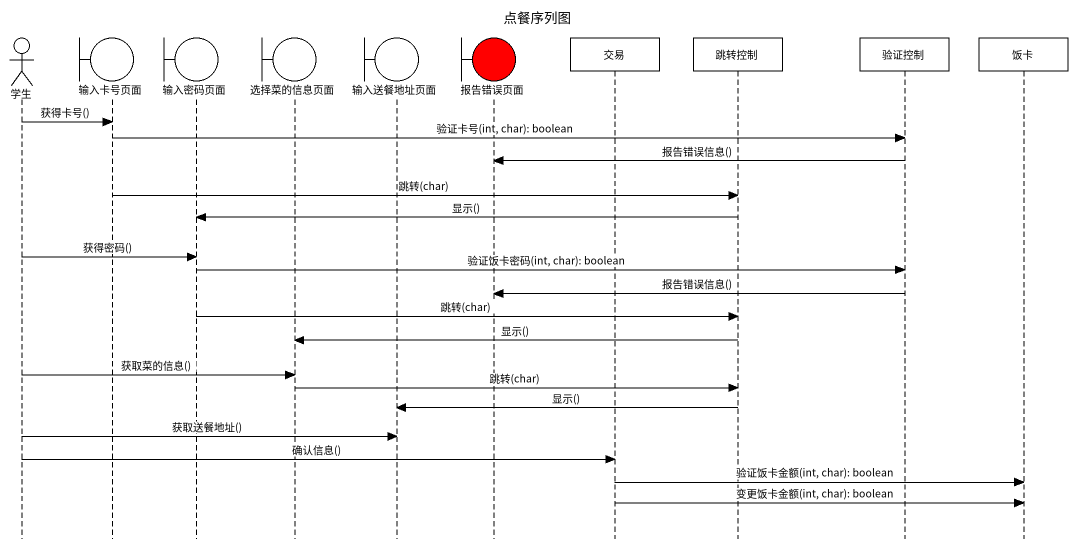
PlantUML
@startuml
title 点餐序列图
hide footbox
actor 学生
boundary 输入卡号页面
boundary 输入密码页面
boundary 选择菜的信息页面
boundary 输入送餐地址页面
boundary 报告错误页面 #FF0000
participant 交易
participant 跳转控制
participant 验证控制
participant 饭卡

学生 -> 输入卡号页面 : 获得卡号()
输入卡号页面 -> 验证控制 : 验证卡号(int, char): boolean
验证控制 -> 报告错误页面 : 报告错误信息()
输入卡号页面 -> 跳转控制 : 跳转(char)
跳转控制 -> 输入密码页面 : 显示()
学生 -> 输入密码页面 : 获得密码()
输入密码页面 -> 验证控制 : 验证饭卡密码(int, char): boolean
验证控制 -> 报告错误页面 : 报告错误信息()
输入密码页面 -> 跳转控制 : 跳转(char)
跳转控制 -> 选择菜的信息页面 : 显示()
学生 -> 选择菜的信息页面 : 获取菜的信息()
选择菜的信息页面 -> 跳转控制 : 跳转(char)
跳转控制 -> 输入送餐地址页面 : 显示()
学生 -> 输入送餐地址页面 : 获取送餐地址()
学生 -> 交易 : 确认信息()
交易 -> 饭卡 : 验证饭卡金额(int, char): boolean
交易 -> 饭卡 : 变更饭卡金额(int, char): boolean
@enduml
